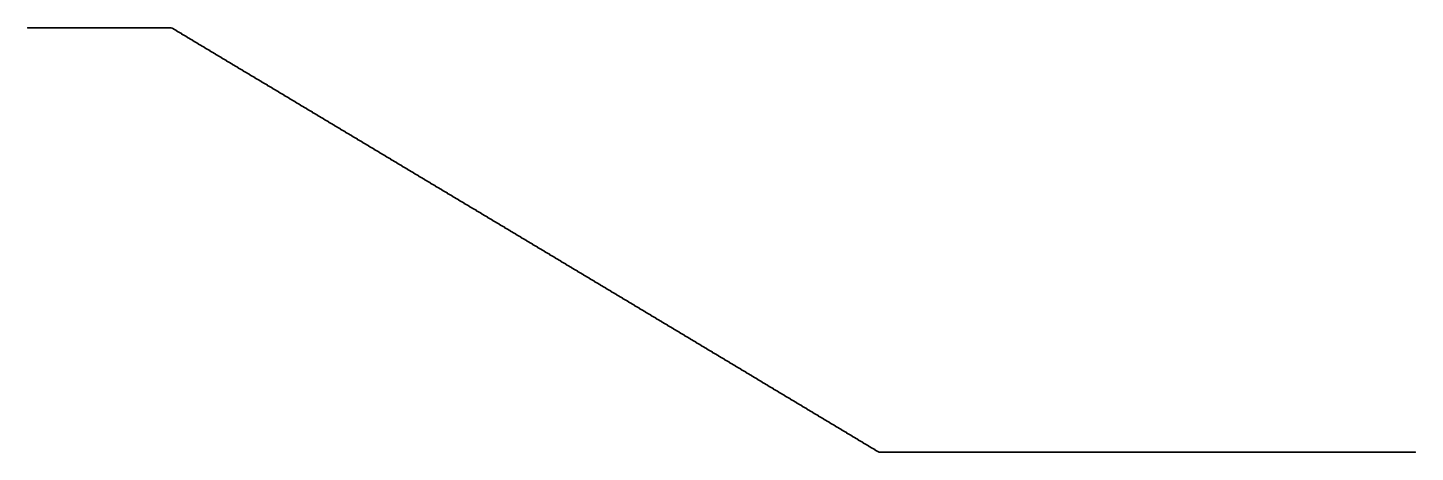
# Model space of a CAD drawing. Header units: metres. Extents: x 0 to 360, y -7 to 11.
# Drawn here: x 202.5 to 224.99, y -6.89 to 0 of the extents above; entities that cross this region are included whole.
import ezdxf

# ---------------------------------------------------------------- set-up
doc = ezdxf.new("R2010")
doc.units = ezdxf.units.M

msp = doc.modelspace()

# ---------------------------------------------------------------- linework, layer by layer
for p in [(202.501, 0), (202.511, 0), (202.521, 0), (202.531, 0), (202.541, 0), (202.551, 0), (202.561, 0), (202.571, 0), (202.581, 0), (202.591, 0), (202.601, 0), (202.611, 0), (202.621, 0), (202.631, 0), (202.641, 0), (202.651, 0), (202.661, 0), (202.671, 0), (202.681, 0), (202.691, 0), (202.701, 0), (202.711, 0), (202.721, 0), (202.731, 0), (202.741, 0), (202.751, 0), (202.761, 0), (202.771, 0), (202.781, 0), (202.791, 0), (202.801, 0), (202.811, 0), (202.821, 0), (202.831, 0), (202.841, 0), (202.851, 0), (202.861, 0), (202.871, 0), (202.881, 0), (202.891, 0), (202.901, 0), (202.911, 0), (202.921, 0), (202.931, 0), (202.941, 0), (202.951, 0), (202.961, 0), (202.971, 0), (202.981, 0), (202.991, 0), (203.001, 0), (203.011, 0), (203.021, 0), (203.031, 0), (203.041, 0), (203.051, 0), (203.061, 0), (203.071, 0), (203.081, 0), (203.091, 0), (203.101, 0), (203.111, 0), (203.121, 0), (203.131, 0), (203.141, 0), (203.151, 0), (203.161, 0), (203.171, 0), (203.181, 0), (203.191, 0), (203.201, 0), (203.211, 0), (203.221, 0), (203.231, 0), (203.241, 0), (203.251, 0), (203.261, 0), (203.271, 0), (203.281, 0), (203.291, 0), (203.301, 0), (203.311, 0), (203.321, 0), (203.331, 0), (203.341, 0), (203.351, 0), (203.361, 0), (203.371, 0), (203.381, 0), (203.391, 0), (203.401, 0), (203.411, 0), (203.421, 0), (203.431, 0), (203.441, 0), (203.451, 0), (203.461, 0), (203.471, 0), (203.481, 0), (203.491, 0), (203.501, 0), (203.511, 0), (203.521, 0), (203.531, 0), (203.541, 0), (203.551, 0), (203.561, 0), (203.571, 0), (203.581, 0), (203.591, 0), (203.601, 0), (203.611, 0), (203.621, 0), (203.631, 0), (203.641, 0), (203.651, 0), (203.661, 0), (203.671, 0), (203.681, 0), (203.691, 0), (203.701, 0), (203.711, 0), (203.721, 0), (203.731, 0), (203.741, 0), (203.751, 0), (203.761, 0), (203.771, 0), (203.781, 0), (203.791, 0), (203.801, 0), (203.811, 0), (203.821, 0), (203.831, 0), (203.841, 0), (203.851, 0), (203.861, 0), (203.871, 0), (203.881, 0), (203.891, 0), (203.901, 0), (203.911, 0), (203.921, 0), (203.931, 0), (203.941, 0), (203.951, 0), (203.961, 0), (203.971, 0), (203.981, 0), (203.991, 0), (204.001, 0), (204.011, 0), (204.021, 0), (204.031, 0), (204.041, 0), (204.051, 0), (204.061, 0), (204.071, 0), (204.081, 0), (204.091, 0), (204.101, 0), (204.111, 0), (204.121, 0), (204.131, 0), (204.141, 0), (204.151, 0), (204.161, 0), (204.171, 0), (204.181, 0), (204.191, 0), (204.201, 0), (204.211, 0), (204.221, 0), (204.231, 0), (204.241, 0), (204.251, 0), (204.261, 0), (204.271, 0), (204.281, 0), (204.291, 0), (204.301, 0), (204.311, 0), (204.321, 0), (204.331, 0), (204.341, 0), (204.351, 0), (204.361, 0), (204.371, 0), (204.381, 0), (204.391, 0), (204.401, 0), (204.411, 0), (204.421, 0), (204.431, 0), (204.441, 0), (204.451, 0), (204.461, 0), (204.471, 0), (204.481, 0), (204.491, 0), (204.501, 0), (204.511, 0), (204.521, 0), (204.531, 0), (204.541, 0), (204.551, 0), (204.561, 0), (204.571, 0), (204.581, 0), (204.591, 0), (204.601, 0), (204.611, 0), (204.621, 0), (204.631, 0), (204.641, 0), (204.651, 0), (204.661, 0), (204.671, 0), (204.681, 0), (204.691, 0), (204.701, 0), (204.711, 0), (204.721, 0), (204.731, 0), (204.741, 0), (204.751, 0), (204.761, 0), (204.771, 0), (204.781, 0), (204.791, 0), (204.801, 0), (204.811, 0), (204.821, -0.002), (204.841, -0.006), (204.851, -0.011), (204.861, -0.018), (204.871, -0.024), (204.881, -0.03), (204.891, -0.036), (204.901, -0.042), (204.911, -0.048), (204.921, -0.054), (204.931, -0.06), (204.941, -0.066), (204.951, -0.072), (204.961, -0.078), (204.971, -0.084), (204.981, -0.09), (204.991, -0.096), (205.001, -0.102), (205.011, -0.108), (205.021, -0.114), (205.031, -0.12), (205.041, -0.126), (205.051, -0.132), (205.061, -0.138), (205.071, -0.144), (205.081, -0.15), (205.091, -0.156), (205.101, -0.162), (205.111, -0.168), (205.121, -0.174), (205.131, -0.18), (205.141, -0.186), (205.151, -0.192), (205.161, -0.198), (205.171, -0.204), (205.181, -0.21), (205.191, -0.216), (205.201, -0.222), (205.211, -0.228), (205.221, -0.234), (205.23, -0.24), (205.24, -0.246), (205.25, -0.252), (205.26, -0.258), (205.27, -0.264), (205.28, -0.27), (205.29, -0.276), (205.3, -0.282), (205.31, -0.288), (205.32, -0.294), (205.33, -0.3), (205.34, -0.306), (205.35, -0.312), (205.36, -0.318), (205.37, -0.324), (205.38, -0.33), (205.39, -0.336), (205.4, -0.342), (205.41, -0.348), (205.42, -0.354), (205.43, -0.36), (205.44, -0.366), (205.45, -0.372), (205.46, -0.378), (205.47, -0.384), (205.48, -0.39), (205.49, -0.396), (205.5, -0.402), (205.51, -0.408), (205.52, -0.414), (205.53, -0.42), (205.54, -0.426), (205.55, -0.432), (205.56, -0.438), (205.57, -0.444), (205.58, -0.45), (205.59, -0.456), (205.6, -0.462), (205.61, -0.468), (205.62, -0.474), (205.63, -0.48), (205.64, -0.486), (205.65, -0.492), (205.66, -0.498), (205.67, -0.504), (205.68, -0.51), (205.69, -0.516), (205.7, -0.522), (205.71, -0.528), (205.72, -0.534), (205.73, -0.54), (205.74, -0.546), (205.75, -0.552), (205.76, -0.558), (205.77, -0.564), (205.78, -0.57), (205.79, -0.576), (205.8, -0.582), (205.81, -0.588), (205.82, -0.594), (205.83, -0.6), (205.84, -0.606), (205.85, -0.612), (205.86, -0.618), (205.87, -0.624), (205.88, -0.63), (205.89, -0.636), (205.9, -0.642), (205.91, -0.648), (205.92, -0.654), (205.93, -0.66), (205.94, -0.666), (205.95, -0.672), (205.96, -0.678), (205.97, -0.684), (205.98, -0.69), (205.99, -0.696), (206, -0.702), (206.01, -0.708), (206.02, -0.714), (206.03, -0.72), (206.04, -0.726), (206.05, -0.732), (206.06, -0.738), (206.07, -0.744), (206.08, -0.75), (206.09, -0.756), (206.1, -0.762), (206.11, -0.768), (206.12, -0.774), (206.13, -0.78), (206.14, -0.786), (206.15, -0.792), (206.16, -0.798), (206.17, -0.804), (206.18, -0.81), (206.19, -0.816), (206.2, -0.822), (206.21, -0.828), (206.22, -0.834), (206.23, -0.84), (206.24, -0.845), (206.25, -0.851), (206.26, -0.857), (206.27, -0.863), (206.28, -0.869), (206.29, -0.875), (206.3, -0.881), (206.31, -0.887), (206.32, -0.893), (206.33, -0.899), (206.34, -0.905), (206.35, -0.911), (206.36, -0.917), (206.37, -0.923), (206.38, -0.929), (206.39, -0.935), (206.4, -0.941), (206.41, -0.947), (206.42, -0.953), (206.43, -0.959), (206.44, -0.965), (206.45, -0.971), (206.46, -0.977), (206.47, -0.983), (206.48, -0.989), (206.49, -0.995), (206.5, -1.001), (206.51, -1.007), (206.52, -1.013), (206.53, -1.019), (206.54, -1.025), (206.55, -1.031), (206.56, -1.037), (206.57, -1.043), (206.58, -1.049), (206.59, -1.055), (206.6, -1.061), (206.61, -1.067), (206.62, -1.073), (206.63, -1.079), (206.64, -1.085), (206.65, -1.091), (206.66, -1.097), (206.67, -1.103), (206.68, -1.109), (206.69, -1.115), (206.7, -1.121), (206.71, -1.127), (206.72, -1.133), (206.73, -1.139), (206.74, -1.145), (206.75, -1.151), (206.76, -1.157), (206.77, -1.163), (206.78, -1.169), (206.79, -1.175), (206.8, -1.181), (206.81, -1.187), (206.82, -1.193), (206.83, -1.199), (206.84, -1.205), (206.85, -1.211), (206.86, -1.217), (206.87, -1.223), (206.879, -1.229), (206.889, -1.235), (206.899, -1.241), (206.909, -1.247), (206.919, -1.253), (206.929, -1.259), (206.939, -1.265), (206.949, -1.271), (206.959, -1.277), (206.969, -1.283), (206.979, -1.289), (206.989, -1.295), (206.999, -1.301), (207.009, -1.307), (207.019, -1.313), (207.029, -1.319), (207.039, -1.325), (207.049, -1.331), (207.059, -1.337), (207.069, -1.343), (207.079, -1.349), (207.089, -1.355), (207.099, -1.361), (207.109, -1.367), (207.119, -1.373), (207.129, -1.379), (207.139, -1.385), (207.149, -1.391), (207.159, -1.397), (207.169, -1.403), (207.179, -1.409), (207.189, -1.415), (207.199, -1.421), (207.209, -1.427), (207.219, -1.433), (207.229, -1.439), (207.239, -1.445), (207.249, -1.451), (207.259, -1.457), (207.269, -1.463), (207.279, -1.469), (207.289, -1.475), (207.299, -1.481), (207.309, -1.487), (207.319, -1.493), (207.329, -1.499), (207.339, -1.505), (207.349, -1.511), (207.359, -1.517), (207.369, -1.523), (207.379, -1.529), (207.389, -1.535), (207.399, -1.541), (207.409, -1.547), (207.419, -1.553), (207.429, -1.559), (207.439, -1.565), (207.449, -1.571), (207.459, -1.577), (207.469, -1.583), (207.479, -1.589), (207.489, -1.595), (207.499, -1.601), (207.509, -1.607), (207.519, -1.613), (207.529, -1.619), (207.539, -1.625), (207.549, -1.631), (207.559, -1.637), (207.569, -1.643), (207.579, -1.649), (207.589, -1.655), (207.599, -1.661), (207.609, -1.667), (207.619, -1.673), (207.629, -1.679), (207.639, -1.685), (207.649, -1.691), (207.659, -1.697), (207.669, -1.703), (207.679, -1.709), (207.689, -1.715), (207.699, -1.721), (207.709, -1.727), (207.719, -1.733), (207.729, -1.739), (207.739, -1.745), (207.749, -1.751), (207.759, -1.757), (207.769, -1.763), (207.779, -1.769), (207.789, -1.775), (207.799, -1.781), (207.809, -1.787), (207.819, -1.793), (207.829, -1.799), (207.839, -1.805), (207.849, -1.811), (207.859, -1.817), (207.869, -1.823), (207.879, -1.829), (207.889, -1.835), (207.899, -1.841), (207.909, -1.847), (207.919, -1.853), (207.929, -1.859), (207.939, -1.865), (207.949, -1.871), (207.959, -1.877), (207.969, -1.883), (207.979, -1.889), (207.989, -1.895), (207.999, -1.901), (208.009, -1.907), (208.019, -1.913), (208.029, -1.919), (208.039, -1.925), (208.049, -1.931), (208.059, -1.937), (208.069, -1.943), (208.079, -1.949), (208.089, -1.955), (208.099, -1.961), (208.109, -1.967), (208.119, -1.973), (208.129, -1.979), (208.139, -1.985), (208.149, -1.991), (208.159, -1.997), (208.169, -2.003), (208.179, -2.009), (208.189, -2.015), (208.199, -2.021), (208.209, -2.027), (208.219, -2.033), (208.229, -2.039), (208.239, -2.045), (208.249, -2.051), (208.259, -2.057), (208.269, -2.063), (208.279, -2.069), (208.289, -2.075), (208.299, -2.081), (208.309, -2.087), (208.319, -2.093), (208.329, -2.099), (208.339, -2.105), (208.349, -2.111), (208.359, -2.117), (208.369, -2.123), (208.379, -2.129), (208.389, -2.135), (208.399, -2.141), (208.409, -2.147), (208.419, -2.153), (208.428, -2.159), (208.438, -2.165), (208.448, -2.171), (208.458, -2.177), (208.468, -2.183), (208.478, -2.189), (208.488, -2.195), (208.498, -2.201), (208.508, -2.207), (208.518, -2.213), (208.528, -2.219), (208.538, -2.225), (208.548, -2.231), (208.558, -2.237), (208.568, -2.243), (208.578, -2.249), (208.588, -2.255), (208.598, -2.261), (208.608, -2.267), (208.618, -2.273), (208.628, -2.279), (208.638, -2.285), (208.648, -2.291), (208.658, -2.297), (208.668, -2.303), (208.678, -2.309), (208.688, -2.315), (208.698, -2.321), (208.708, -2.327), (208.718, -2.333), (208.728, -2.339), (208.738, -2.345), (208.748, -2.351), (208.758, -2.357), (208.768, -2.363), (208.778, -2.369), (208.788, -2.375), (208.798, -2.381), (208.808, -2.387), (208.818, -2.393), (208.828, -2.399), (208.838, -2.405), (208.848, -2.411), (208.858, -2.417), (208.868, -2.423), (208.878, -2.429), (208.888, -2.435), (208.898, -2.441), (208.908, -2.447), (208.918, -2.453), (208.928, -2.459), (208.938, -2.465), (208.948, -2.471), (208.958, -2.477), (208.968, -2.483), (208.978, -2.489), (208.988, -2.495), (208.998, -2.501), (209.008, -2.507), (209.018, -2.513), (209.028, -2.519), (209.038, -2.525), (209.048, -2.531), (209.058, -2.537), (209.068, -2.543), (209.078, -2.549), (209.088, -2.555), (209.098, -2.561), (209.108, -2.567), (209.118, -2.573), (209.128, -2.579), (209.138, -2.585), (209.148, -2.591), (209.158, -2.597), (209.168, -2.603), (209.178, -2.609), (209.188, -2.615), (209.198, -2.621), (209.208, -2.627), (209.218, -2.633), (209.228, -2.639), (209.238, -2.645), (209.248, -2.651), (209.258, -2.657), (209.268, -2.663), (209.278, -2.669), (209.288, -2.675), (209.298, -2.681), (209.308, -2.687), (209.318, -2.693), (209.328, -2.699), (209.338, -2.705), (209.348, -2.711), (209.358, -2.717), (209.368, -2.723), (209.378, -2.729), (209.388, -2.735), (209.398, -2.741), (209.408, -2.747), (209.418, -2.753), (209.428, -2.759), (209.438, -2.765), (209.448, -2.771), (209.458, -2.777), (209.468, -2.783), (209.478, -2.789), (209.488, -2.795), (209.498, -2.801), (209.508, -2.807), (209.518, -2.813), (209.528, -2.819), (209.538, -2.825), (209.548, -2.831), (209.558, -2.837), (209.568, -2.843), (209.578, -2.849), (209.588, -2.855), (209.598, -2.861), (209.608, -2.867), (209.618, -2.873), (209.628, -2.879), (209.638, -2.885), (209.648, -2.891), (209.658, -2.897), (209.668, -2.903), (209.678, -2.909), (209.688, -2.915), (209.698, -2.921), (209.708, -2.927), (209.718, -2.933), (209.728, -2.939), (209.738, -2.944), (209.748, -2.95), (209.758, -2.956), (209.768, -2.962), (209.778, -2.968), (209.788, -2.974), (209.798, -2.98), (209.808, -2.986), (209.818, -2.992), (209.828, -2.998), (209.838, -3.004), (209.847, -3.01), (209.857, -3.016), (209.867, -3.022), (209.877, -3.028), (209.887, -3.034), (209.897, -3.04), (209.907, -3.046), (209.917, -3.052), (209.927, -3.058), (209.937, -3.064), (209.947, -3.07), (209.957, -3.076), (209.967, -3.082), (209.977, -3.088), (209.987, -3.094), (209.997, -3.1), (210.007, -3.106), (210.017, -3.112), (210.027, -3.118), (210.037, -3.124), (210.047, -3.13), (210.057, -3.136), (210.067, -3.142), (210.077, -3.148), (210.087, -3.154), (210.097, -3.16), (210.107, -3.166), (210.117, -3.172), (210.127, -3.178), (210.137, -3.184), (210.147, -3.19), (210.157, -3.196), (210.167, -3.202), (210.177, -3.208), (210.187, -3.214), (210.197, -3.22), (210.207, -3.226), (210.217, -3.232), (210.227, -3.238), (210.237, -3.244), (210.247, -3.25), (210.257, -3.256), (210.267, -3.262), (210.277, -3.268), (210.287, -3.274), (210.297, -3.28), (210.307, -3.286), (210.317, -3.292), (210.327, -3.298), (210.337, -3.304), (210.347, -3.31), (210.357, -3.316), (210.367, -3.322), (210.377, -3.328), (210.387, -3.334), (210.397, -3.34), (210.407, -3.346), (210.417, -3.352), (210.427, -3.358), (210.437, -3.364), (210.447, -3.37), (210.457, -3.376), (210.467, -3.382), (210.477, -3.388), (210.487, -3.394), (210.497, -3.4), (210.507, -3.406), (210.517, -3.412), (210.527, -3.418), (210.537, -3.424), (210.547, -3.43), (210.557, -3.436), (210.567, -3.442), (210.577, -3.448), (210.587, -3.454), (210.597, -3.46), (210.607, -3.466), (210.617, -3.472), (210.627, -3.478), (210.637, -3.484), (210.647, -3.49), (210.657, -3.496), (210.667, -3.502), (210.677, -3.508), (210.687, -3.514), (210.697, -3.52), (210.707, -3.526), (210.717, -3.532), (210.727, -3.538), (210.737, -3.544), (210.747, -3.55), (210.757, -3.556), (210.767, -3.562), (210.777, -3.568), (210.787, -3.574), (210.797, -3.58), (210.807, -3.586), (210.817, -3.592), (210.827, -3.598), (210.837, -3.604), (210.847, -3.61), (210.857, -3.616), (210.867, -3.622), (210.877, -3.628), (210.887, -3.634), (210.897, -3.64), (210.907, -3.646), (210.917, -3.652), (210.927, -3.658), (210.937, -3.664), (210.947, -3.67), (210.957, -3.676), (210.967, -3.682), (210.977, -3.688), (210.987, -3.694), (210.997, -3.7), (211.007, -3.706), (211.017, -3.712), (211.027, -3.718), (211.037, -3.724), (211.047, -3.73), (211.057, -3.736), (211.067, -3.742), (211.077, -3.748), (211.087, -3.754), (211.097, -3.76), (211.107, -3.766), (211.117, -3.772), (211.127, -3.778), (211.136, -3.784), (211.146, -3.79), (211.156, -3.796), (211.166, -3.802), (211.176, -3.808), (211.186, -3.814), (211.196, -3.82), (211.206, -3.826), (211.216, -3.832), (211.226, -3.838), (211.236, -3.844), (211.246, -3.85), (211.256, -3.856), (211.266, -3.862), (211.276, -3.868), (211.286, -3.874), (211.296, -3.88), (211.306, -3.886), (211.316, -3.892), (211.326, -3.898), (211.336, -3.904), (211.346, -3.91), (211.356, -3.916), (211.366, -3.922), (211.376, -3.928), (211.386, -3.934), (211.396, -3.94), (211.406, -3.946), (211.416, -3.952), (211.426, -3.958), (211.436, -3.964), (211.446, -3.97), (211.456, -3.976), (211.466, -3.982), (211.476, -3.988), (211.486, -3.994), (211.496, -4), (211.506, -4.006), (211.516, -4.012), (211.526, -4.018), (211.536, -4.024), (211.546, -4.03), (211.556, -4.036), (211.566, -4.042), (211.576, -4.048), (211.586, -4.054), (211.596, -4.06), (211.606, -4.066), (211.616, -4.072), (211.626, -4.078), (211.636, -4.084), (211.646, -4.09), (211.656, -4.096), (211.666, -4.102), (211.676, -4.108), (211.686, -4.114), (211.696, -4.12), (211.706, -4.126), (211.716, -4.132), (211.726, -4.138), (211.736, -4.144), (211.746, -4.15), (211.756, -4.156), (211.766, -4.162), (211.776, -4.168), (211.786, -4.174), (211.796, -4.18), (211.806, -4.186), (211.816, -4.192), (211.826, -4.198), (211.836, -4.204), (211.846, -4.21), (211.856, -4.216), (211.866, -4.222), (211.876, -4.228), (211.886, -4.234), (211.896, -4.24), (211.906, -4.246), (211.916, -4.252), (211.926, -4.258), (211.936, -4.264), (211.946, -4.27), (211.956, -4.276), (211.966, -4.282), (211.976, -4.288), (211.986, -4.294), (211.996, -4.3), (212.006, -4.306), (212.016, -4.312), (212.026, -4.318), (212.036, -4.324), (212.046, -4.33), (212.056, -4.336), (212.066, -4.342), (212.076, -4.348), (212.086, -4.354), (212.096, -4.36), (212.106, -4.366), (212.116, -4.372), (212.126, -4.378), (212.136, -4.384), (212.146, -4.39), (212.156, -4.396), (212.166, -4.402), (212.176, -4.408), (212.186, -4.414), (212.196, -4.42), (212.206, -4.426), (212.216, -4.432), (212.226, -4.438), (212.236, -4.444), (212.246, -4.45), (212.256, -4.456), (212.266, -4.462), (212.276, -4.468), (212.286, -4.474), (212.295, -4.48), (212.305, -4.486), (212.315, -4.492), (212.325, -4.498), (212.335, -4.504), (212.345, -4.51), (212.355, -4.516), (212.365, -4.522), (212.375, -4.528), (212.385, -4.534), (212.395, -4.54), (212.405, -4.546), (212.415, -4.552), (212.425, -4.558), (212.435, -4.564), (212.445, -4.57), (212.455, -4.576), (212.465, -4.582), (212.475, -4.588), (212.485, -4.594), (212.495, -4.6), (212.505, -4.606), (212.515, -4.612), (212.525, -4.618), (212.535, -4.624), (212.545, -4.63), (212.555, -4.636), (212.565, -4.642), (212.575, -4.648), (212.585, -4.654), (212.595, -4.66), (212.605, -4.666), (212.615, -4.672), (212.625, -4.678), (212.635, -4.684), (212.645, -4.69), (212.655, -4.696), (212.665, -4.702), (212.675, -4.708), (212.685, -4.714), (212.695, -4.72), (212.705, -4.726), (212.715, -4.732), (212.725, -4.738), (212.735, -4.744), (212.745, -4.75), (212.755, -4.756), (212.765, -4.762), (212.775, -4.768), (212.785, -4.774), (212.795, -4.78), (212.805, -4.786), (212.815, -4.792), (212.825, -4.798), (212.835, -4.804), (212.845, -4.81), (212.855, -4.816), (212.865, -4.822), (212.875, -4.828), (212.885, -4.834), (212.895, -4.84), (212.905, -4.846), (212.915, -4.852), (212.925, -4.858), (212.935, -4.864), (212.945, -4.87), (212.955, -4.876), (212.965, -4.882), (212.975, -4.888), (212.985, -4.894), (212.995, -4.9), (213.005, -4.906), (213.015, -4.912), (213.025, -4.918), (213.035, -4.924), (213.045, -4.93), (213.055, -4.936), (213.065, -4.942), (213.075, -4.948), (213.085, -4.954), (213.095, -4.96), (213.105, -4.966), (213.115, -4.972), (213.125, -4.978), (213.135, -4.984), (213.145, -4.99), (213.155, -4.996), (213.165, -5.002), (213.175, -5.008), (213.185, -5.014), (213.195, -5.02), (213.205, -5.026), (213.215, -5.032), (213.225, -5.038), (213.235, -5.044), (213.245, -5.05), (213.255, -5.056), (213.265, -5.062), (213.275, -5.068), (213.285, -5.074), (213.295, -5.08), (213.305, -5.086), (213.315, -5.092), (213.325, -5.098), (213.335, -5.104), (213.344, -5.11), (213.354, -5.116), (213.364, -5.122), (213.374, -5.128), (213.384, -5.134), (213.394, -5.14), (213.404, -5.146), (213.414, -5.152), (213.424, -5.158), (213.434, -5.164), (213.444, -5.17), (213.454, -5.176), (213.464, -5.182), (213.474, -5.188), (213.484, -5.194), (213.494, -5.2), (213.504, -5.206), (213.514, -5.212), (213.524, -5.218), (213.534, -5.224), (213.544, -5.23), (213.554, -5.236), (213.564, -5.242), (213.574, -5.248), (213.584, -5.254), (213.594, -5.26), (213.604, -5.266), (213.614, -5.272), (213.624, -5.278), (213.634, -5.284), (213.644, -5.29), (213.654, -5.296), (213.664, -5.302), (213.674, -5.308), (213.684, -5.314), (213.694, -5.32), (213.704, -5.326), (213.714, -5.332), (213.724, -5.338), (213.734, -5.344), (213.744, -5.35), (213.754, -5.356), (213.764, -5.362), (213.774, -5.368), (213.784, -5.374), (213.794, -5.38), (213.804, -5.386), (213.814, -5.392), (213.824, -5.398), (213.834, -5.404), (213.844, -5.41), (213.854, -5.416), (213.864, -5.422), (213.874, -5.428), (213.884, -5.434), (213.894, -5.44), (213.904, -5.446), (213.914, -5.452), (213.924, -5.458), (213.934, -5.464), (213.944, -5.47), (213.954, -5.476), (213.964, -5.482), (213.974, -5.488), (213.984, -5.494), (213.994, -5.5), (214.004, -5.506), (214.014, -5.512), (214.024, -5.518), (214.034, -5.524), (214.044, -5.53), (214.054, -5.536), (214.064, -5.542), (214.074, -5.548), (214.084, -5.554), (214.094, -5.56), (214.104, -5.566), (214.114, -5.572), (214.124, -5.578), (214.134, -5.584), (214.144, -5.59), (214.154, -5.596), (214.164, -5.602), (214.174, -5.608), (214.184, -5.614), (214.194, -5.62), (214.204, -5.626), (214.214, -5.632), (214.224, -5.638), (214.234, -5.644), (214.244, -5.65), (214.254, -5.656), (214.264, -5.662), (214.274, -5.668), (214.284, -5.674), (214.293, -5.68), (214.303, -5.686), (214.313, -5.692), (214.323, -5.698), (214.333, -5.704), (214.343, -5.71), (214.353, -5.716), (214.363, -5.722), (214.373, -5.729), (214.383, -5.735), (214.393, -5.741), (214.403, -5.747), (214.413, -5.753), (214.423, -5.759), (214.433, -5.765), (214.443, -5.771), (214.453, -5.777), (214.463, -5.783), (214.473, -5.789), (214.483, -5.795), (214.493, -5.801), (214.503, -5.807), (214.513, -5.813), (214.523, -5.819), (214.533, -5.825), (214.543, -5.831), (214.553, -5.837), (214.563, -5.843), (214.573, -5.849), (214.583, -5.855), (214.593, -5.861), (214.603, -5.867), (214.613, -5.873), (214.623, -5.879), (214.633, -5.885), (214.643, -5.891), (214.653, -5.897), (214.663, -5.903), (214.673, -5.909), (214.683, -5.915), (214.693, -5.921), (214.703, -5.927), (214.713, -5.933), (214.723, -5.939), (214.733, -5.945), (214.743, -5.951), (214.753, -5.957), (214.763, -5.963), (214.773, -5.969), (214.783, -5.975), (214.793, -5.981), (214.803, -5.987), (214.813, -5.993), (214.823, -5.999), (214.833, -6.005), (214.843, -6.011), (214.853, -6.017), (214.863, -6.023), (214.873, -6.029), (214.883, -6.035), (214.893, -6.041), (214.903, -6.047), (214.913, -6.053), (214.923, -6.059), (214.933, -6.065), (214.943, -6.071), (214.953, -6.077), (214.963, -6.083), (214.973, -6.089), (214.983, -6.095), (214.993, -6.101), (215.003, -6.107), (215.013, -6.113), (215.023, -6.119), (215.033, -6.125), (215.043, -6.131), (215.053, -6.137), (215.063, -6.143), (215.073, -6.149), (215.083, -6.155), (215.093, -6.161), (215.103, -6.167), (215.113, -6.173), (215.123, -6.179), (215.133, -6.185), (215.143, -6.191), (215.153, -6.197), (215.163, -6.203), (215.172, -6.209), (215.182, -6.215), (215.192, -6.221), (215.202, -6.227), (215.212, -6.233), (215.222, -6.239), (215.232, -6.245), (215.242, -6.251), (215.252, -6.257), (215.262, -6.263), (215.272, -6.269), (215.282, -6.275), (215.292, -6.281), (215.302, -6.287), (215.312, -6.293), (215.322, -6.299), (215.332, -6.305), (215.342, -6.311), (215.352, -6.317), (215.362, -6.323), (215.372, -6.329), (215.382, -6.335), (215.392, -6.341), (215.402, -6.347), (215.412, -6.353), (215.422, -6.359), (215.432, -6.365), (215.442, -6.371), (215.452, -6.377), (215.462, -6.383), (215.472, -6.389), (215.482, -6.395), (215.492, -6.401), (215.502, -6.407), (215.512, -6.413), (215.522, -6.419), (215.532, -6.425), (215.542, -6.431), (215.552, -6.437), (215.562, -6.443), (215.572, -6.449), (215.582, -6.455), (215.592, -6.461), (215.602, -6.467), (215.612, -6.473), (215.622, -6.479), (215.632, -6.485), (215.642, -6.491), (215.652, -6.497), (215.662, -6.503), (215.672, -6.509), (215.682, -6.515), (215.692, -6.521), (215.702, -6.527), (215.712, -6.533), (215.722, -6.539), (215.732, -6.545), (215.742, -6.551), (215.752, -6.557), (215.762, -6.563), (215.772, -6.569), (215.782, -6.575), (215.792, -6.581), (215.802, -6.587), (215.812, -6.593), (215.822, -6.599), (215.832, -6.605), (215.842, -6.611), (215.852, -6.617), (215.862, -6.623), (215.872, -6.629), (215.882, -6.635), (215.892, -6.641), (215.902, -6.647), (215.912, -6.653), (215.922, -6.659), (215.932, -6.665), (215.942, -6.671), (215.952, -6.677), (215.962, -6.683), (215.971, -6.689), (215.981, -6.695), (215.991, -6.701), (216.001, -6.707), (216.011, -6.713), (216.021, -6.719), (216.031, -6.725), (216.041, -6.731), (216.051, -6.737), (216.061, -6.743), (216.071, -6.749), (216.081, -6.755), (216.091, -6.761), (216.101, -6.767), (216.111, -6.773), (216.121, -6.779), (216.131, -6.785), (216.141, -6.791), (216.151, -6.797), (216.161, -6.803), (216.171, -6.809), (216.181, -6.815), (216.191, -6.821), (216.201, -6.827), (216.211, -6.833), (216.221, -6.839), (216.231, -6.845), (216.241, -6.851), (216.251, -6.857), (216.261, -6.863), (216.271, -6.869), (216.281, -6.875), (216.291, -6.88), (216.301, -6.884), (216.301, -6.886), (216.311, -6.887), (216.321, -6.887), (216.331, -6.887), (216.341, -6.887), (216.351, -6.887), (216.361, -6.887), (216.371, -6.887), (216.381, -6.887), (216.391, -6.887), (216.401, -6.887), (216.411, -6.887), (216.421, -6.887), (216.431, -6.887), (216.441, -6.887), (216.451, -6.887), (216.461, -6.887), (216.471, -6.887), (216.481, -6.887), (216.491, -6.887), (216.501, -6.887), (216.511, -6.887), (216.521, -6.887), (216.531, -6.887), (216.541, -6.887), (216.551, -6.887), (216.561, -6.887), (216.571, -6.887), (216.581, -6.887), (216.591, -6.887), (216.601, -6.887), (216.611, -6.887), (216.621, -6.887), (216.631, -6.887), (216.641, -6.887), (216.651, -6.887), (216.661, -6.887), (216.671, -6.887), (216.681, -6.887), (216.691, -6.887), (216.701, -6.887), (216.711, -6.887), (216.721, -6.887), (216.731, -6.887), (216.741, -6.887), (216.751, -6.887), (216.761, -6.887), (216.771, -6.887), (216.781, -6.887), (216.791, -6.887), (216.801, -6.887), (216.811, -6.887), (216.821, -6.887), (216.831, -6.887), (216.841, -6.887), (216.851, -6.887), (216.861, -6.887), (216.871, -6.887), (216.881, -6.887), (216.891, -6.887), (216.901, -6.887), (216.911, -6.887), (216.921, -6.887), (216.931, -6.887), (216.941, -6.887), (216.951, -6.887), (216.961, -6.887), (216.971, -6.887), (216.981, -6.887), (216.991, -6.887), (217.001, -6.887), (217.011, -6.887), (217.021, -6.887), (217.031, -6.887), (217.04, -6.887), (217.05, -6.887), (217.06, -6.887), (217.07, -6.887), (217.08, -6.887), (217.09, -6.887), (217.1, -6.887), (217.11, -6.887), (217.12, -6.887), (217.13, -6.887), (217.14, -6.887), (217.15, -6.887), (217.16, -6.887), (217.17, -6.887), (217.18, -6.887), (217.19, -6.887), (217.2, -6.887), (217.21, -6.887), (217.22, -6.887), (217.23, -6.887), (217.24, -6.887), (217.25, -6.887), (217.26, -6.887), (217.27, -6.887), (217.28, -6.887), (217.29, -6.887), (217.3, -6.887), (217.31, -6.887), (217.32, -6.887), (217.33, -6.887), (217.34, -6.887), (217.35, -6.887), (217.36, -6.887), (217.37, -6.887), (217.38, -6.887), (217.39, -6.887), (217.4, -6.887), (217.41, -6.887), (217.42, -6.887), (217.43, -6.887), (217.44, -6.887), (217.45, -6.887), (217.46, -6.887), (217.47, -6.887), (217.48, -6.887), (217.49, -6.887), (217.5, -6.887), (217.51, -6.887), (217.52, -6.887), (217.53, -6.887), (217.54, -6.887), (217.55, -6.887), (217.56, -6.887), (217.57, -6.887), (217.58, -6.887), (217.59, -6.887), (217.6, -6.887), (217.61, -6.887), (217.62, -6.887), (217.63, -6.887), (217.64, -6.887), (217.65, -6.887), (217.66, -6.887), (217.67, -6.887), (217.68, -6.887), (217.69, -6.887), (217.7, -6.887), (217.71, -6.887), (217.72, -6.887), (217.73, -6.887), (217.74, -6.887), (217.75, -6.887), (217.76, -6.887), (217.77, -6.887), (217.78, -6.887), (217.79, -6.887), (217.8, -6.887), (217.81, -6.887), (217.82, -6.887), (217.83, -6.887), (217.84, -6.887), (217.85, -6.887), (217.86, -6.887), (217.87, -6.887), (217.88, -6.887), (217.89, -6.887), (217.9, -6.887), (217.91, -6.887), (217.92, -6.887), (217.93, -6.887), (217.94, -6.887), (217.95, -6.887), (217.96, -6.887), (217.97, -6.887), (217.98, -6.887), (217.99, -6.887), (218, -6.887), (218.01, -6.887), (218.02, -6.887), (218.03, -6.887), (218.04, -6.887), (218.05, -6.887), (218.06, -6.887), (218.07, -6.887), (218.08, -6.887), (218.09, -6.887), (218.1, -6.887), (218.11, -6.887), (218.12, -6.887), (218.13, -6.887), (218.14, -6.887), (218.15, -6.887), (218.16, -6.887), (218.17, -6.887), (218.18, -6.887), (218.19, -6.887), (218.2, -6.887), (218.21, -6.887), (218.22, -6.887), (218.23, -6.887), (218.24, -6.887), (218.25, -6.887), (218.26, -6.887), (218.27, -6.887), (218.28, -6.887), (218.29, -6.887), (218.3, -6.887), (218.31, -6.887), (218.319, -6.887), (218.329, -6.887), (218.339, -6.887), (218.349, -6.887), (218.359, -6.887), (218.369, -6.887), (218.379, -6.887), (218.389, -6.887), (218.399, -6.887), (218.409, -6.887), (218.419, -6.887), (218.429, -6.887), (218.439, -6.887), (218.449, -6.887), (218.459, -6.887), (218.469, -6.887), (218.479, -6.887), (218.489, -6.887), (218.499, -6.887), (218.509, -6.887), (218.519, -6.887), (218.529, -6.887), (218.539, -6.887), (218.549, -6.887), (218.559, -6.887), (218.569, -6.887), (218.579, -6.887), (218.589, -6.887), (218.599, -6.887), (218.609, -6.887), (218.619, -6.887), (218.629, -6.887), (218.639, -6.887), (218.649, -6.887), (218.659, -6.887), (218.669, -6.887), (218.679, -6.887), (218.689, -6.887), (218.699, -6.887), (218.709, -6.887), (218.719, -6.887), (218.729, -6.887), (218.739, -6.887), (218.749, -6.887), (218.759, -6.887), (218.769, -6.887), (218.779, -6.887), (218.789, -6.887), (218.799, -6.887), (218.809, -6.887), (218.819, -6.887), (218.829, -6.887), (218.839, -6.887), (218.849, -6.887), (218.859, -6.887), (218.869, -6.887), (218.879, -6.887), (218.889, -6.887), (218.899, -6.887), (218.909, -6.887), (218.919, -6.887), (218.929, -6.887), (218.939, -6.887), (218.949, -6.887), (218.959, -6.887), (218.969, -6.887), (218.979, -6.887), (218.989, -6.887), (218.999, -6.887), (219.009, -6.887), (219.019, -6.887), (219.029, -6.887), (219.039, -6.887), (219.049, -6.887), (219.059, -6.887), (219.069, -6.887), (219.079, -6.887), (219.089, -6.887), (219.099, -6.887), (219.109, -6.887), (219.119, -6.887), (219.129, -6.887), (219.139, -6.887), (219.149, -6.887), (219.159, -6.887), (219.169, -6.887), (219.179, -6.887), (219.189, -6.887), (219.199, -6.887), (219.209, -6.887), (219.219, -6.887), (219.229, -6.887), (219.239, -6.887), (219.249, -6.887), (219.259, -6.887), (219.269, -6.887), (219.279, -6.887), (219.289, -6.887), (219.299, -6.887), (219.309, -6.887), (219.319, -6.887), (219.329, -6.887), (219.339, -6.887), (219.349, -6.887), (219.359, -6.887), (219.369, -6.887), (219.379, -6.887), (219.389, -6.887), (219.399, -6.887), (219.409, -6.887), (219.419, -6.887), (219.429, -6.887), (219.439, -6.887), (219.449, -6.887), (219.459, -6.887), (219.469, -6.887), (219.479, -6.887), (219.489, -6.887), (219.499, -6.887), (219.509, -6.887), (219.519, -6.887), (219.529, -6.887), (219.539, -6.887), (219.549, -6.887), (219.559, -6.887), (219.569, -6.887), (219.579, -6.887), (219.589, -6.887), (219.599, -6.887), (219.608, -6.887), (219.618, -6.887), (219.628, -6.887), (219.638, -6.887), (219.648, -6.887), (219.658, -6.887), (219.668, -6.887), (219.678, -6.887), (219.688, -6.887), (219.698, -6.887), (219.708, -6.887), (219.718, -6.887), (219.728, -6.887), (219.738, -6.887), (219.748, -6.887), (219.758, -6.887), (219.768, -6.887), (219.778, -6.887), (219.788, -6.887), (219.798, -6.887), (219.808, -6.887), (219.818, -6.887), (219.828, -6.887), (219.838, -6.887), (219.848, -6.887), (219.858, -6.887), (219.868, -6.887), (219.878, -6.887), (219.888, -6.887), (219.898, -6.887), (219.908, -6.887), (219.918, -6.887), (219.928, -6.887), (219.938, -6.887), (219.948, -6.887), (219.958, -6.887), (219.968, -6.887), (219.978, -6.887), (219.988, -6.887), (219.998, -6.887), (220.008, -6.887), (220.018, -6.887), (220.028, -6.887), (220.038, -6.887), (220.048, -6.887), (220.058, -6.887), (220.068, -6.887), (220.078, -6.887), (220.088, -6.887), (220.098, -6.887), (220.108, -6.887), (220.118, -6.887), (220.128, -6.887), (220.138, -6.887), (220.148, -6.887), (220.158, -6.887), (220.168, -6.887), (220.178, -6.887), (220.188, -6.887), (220.198, -6.887), (220.208, -6.887), (220.218, -6.887), (220.228, -6.887), (220.238, -6.887), (220.248, -6.887), (220.258, -6.887), (220.268, -6.887), (220.278, -6.887), (220.288, -6.887), (220.298, -6.887), (220.308, -6.887), (220.318, -6.887), (220.328, -6.887), (220.338, -6.887), (220.348, -6.887), (220.358, -6.887), (220.368, -6.887), (220.378, -6.887), (220.388, -6.887), (220.398, -6.887), (220.408, -6.887), (220.418, -6.887), (220.428, -6.887), (220.438, -6.887), (220.448, -6.887), (220.458, -6.887), (220.468, -6.887), (220.478, -6.887), (220.488, -6.887), (220.498, -6.887), (220.508, -6.887), (220.518, -6.887), (220.528, -6.887), (220.538, -6.887), (220.548, -6.887), (220.558, -6.887), (220.568, -6.887), (220.578, -6.887), (220.588, -6.887), (220.598, -6.887), (220.608, -6.887), (220.618, -6.887), (220.628, -6.887), (220.638, -6.887), (220.648, -6.887), (220.658, -6.887), (220.668, -6.887), (220.678, -6.887), (220.688, -6.887), (220.698, -6.887), (220.708, -6.887), (220.718, -6.887), (220.728, -6.887), (220.738, -6.887), (220.748, -6.887), (220.758, -6.887), (220.768, -6.887), (220.778, -6.887), (220.788, -6.887), (220.798, -6.887), (220.808, -6.887), (220.818, -6.887), (220.828, -6.887), (220.838, -6.887), (220.848, -6.887), (220.858, -6.887), (220.868, -6.887), (220.878, -6.887), (220.888, -6.887), (220.897, -6.887), (220.907, -6.887), (220.917, -6.887), (220.927, -6.887), (220.937, -6.887), (220.947, -6.887), (220.957, -6.887), (220.967, -6.887), (220.977, -6.887), (220.987, -6.887), (220.997, -6.887), (221.007, -6.887), (221.017, -6.887), (221.027, -6.887), (221.037, -6.887), (221.047, -6.887), (221.057, -6.887), (221.067, -6.887), (221.077, -6.887), (221.087, -6.887), (221.097, -6.887), (221.107, -6.887), (221.117, -6.887), (221.127, -6.887), (221.137, -6.887), (221.147, -6.887), (221.157, -6.887), (221.167, -6.887), (221.177, -6.887), (221.187, -6.887), (221.197, -6.887), (221.207, -6.887), (221.217, -6.887), (221.227, -6.887), (221.237, -6.887), (221.247, -6.887), (221.257, -6.887), (221.267, -6.887), (221.277, -6.887), (221.287, -6.887), (221.297, -6.887), (221.307, -6.887), (221.317, -6.887), (221.327, -6.887), (221.337, -6.887), (221.347, -6.887), (221.357, -6.887), (221.367, -6.887), (221.377, -6.887), (221.387, -6.887), (221.397, -6.887), (221.407, -6.887), (221.417, -6.887), (221.427, -6.887), (221.437, -6.887), (221.447, -6.887), (221.457, -6.887), (221.467, -6.887), (221.477, -6.887), (221.487, -6.887), (221.497, -6.887), (221.507, -6.887), (221.517, -6.887), (221.527, -6.887), (221.537, -6.887), (221.547, -6.887), (221.557, -6.887), (221.567, -6.887), (221.577, -6.887), (221.587, -6.887), (221.597, -6.887), (221.607, -6.887), (221.617, -6.887), (221.627, -6.887), (221.637, -6.887), (221.647, -6.887), (221.657, -6.887), (221.667, -6.887), (221.677, -6.887), (221.687, -6.887), (221.697, -6.887), (221.707, -6.887), (221.717, -6.887), (221.727, -6.887), (221.737, -6.887), (221.747, -6.887), (221.757, -6.887), (221.767, -6.887), (221.777, -6.887), (221.787, -6.887), (221.797, -6.887), (221.807, -6.887), (221.817, -6.887), (221.827, -6.887), (221.837, -6.887), (221.847, -6.887), (221.857, -6.887), (221.867, -6.887), (221.877, -6.887), (221.887, -6.887), (221.897, -6.887), (221.907, -6.887), (221.917, -6.887), (221.927, -6.887), (221.937, -6.887), (221.947, -6.887), (221.957, -6.887), (221.967, -6.887), (221.977, -6.887), (221.987, -6.887), (221.997, -6.887), (222.007, -6.887), (222.017, -6.887), (222.027, -6.887), (222.037, -6.887), (222.047, -6.887), (222.057, -6.887), (222.067, -6.887), (222.077, -6.887), (222.087, -6.887), (222.097, -6.887), (222.107, -6.887), (222.117, -6.887), (222.127, -6.887), (222.137, -6.887), (222.147, -6.887), (222.157, -6.887), (222.167, -6.887), (222.177, -6.887), (222.186, -6.887), (222.196, -6.887), (222.206, -6.887), (222.216, -6.887), (222.226, -6.887), (222.236, -6.887), (222.246, -6.887), (222.256, -6.887), (222.266, -6.887), (222.276, -6.887), (222.286, -6.887), (222.296, -6.887), (222.306, -6.887), (222.316, -6.887), (222.326, -6.887), (222.336, -6.887), (222.346, -6.887), (222.356, -6.887), (222.366, -6.887), (222.376, -6.887), (222.386, -6.887), (222.396, -6.887), (222.406, -6.887), (222.416, -6.887), (222.426, -6.887), (222.436, -6.887), (222.446, -6.887), (222.456, -6.887), (222.466, -6.887), (222.476, -6.887), (222.486, -6.887), (222.496, -6.887), (222.506, -6.887), (222.516, -6.887), (222.526, -6.887), (222.536, -6.887), (222.546, -6.887), (222.556, -6.887), (222.566, -6.887), (222.576, -6.887), (222.586, -6.887), (222.596, -6.887), (222.606, -6.887), (222.616, -6.887), (222.626, -6.887), (222.636, -6.887), (222.646, -6.887), (222.656, -6.887), (222.666, -6.887), (222.676, -6.887), (222.686, -6.887), (222.696, -6.887), (222.706, -6.887), (222.716, -6.887), (222.726, -6.887), (222.736, -6.887), (222.746, -6.887), (222.756, -6.887), (222.766, -6.887), (222.776, -6.887), (222.786, -6.887), (222.796, -6.887), (222.806, -6.887), (222.816, -6.887), (222.826, -6.887), (222.836, -6.887), (222.846, -6.887), (222.856, -6.887), (222.866, -6.887), (222.876, -6.887), (222.886, -6.887), (222.896, -6.887), (222.906, -6.887), (222.916, -6.887), (222.926, -6.887), (222.936, -6.887), (222.946, -6.887), (222.956, -6.887), (222.966, -6.887), (222.976, -6.887), (222.986, -6.887), (222.996, -6.887), (223.006, -6.887), (223.016, -6.887), (223.026, -6.887), (223.036, -6.887), (223.046, -6.887), (223.056, -6.887), (223.066, -6.887), (223.076, -6.887), (223.086, -6.887), (223.096, -6.887), (223.106, -6.887), (223.116, -6.887), (223.126, -6.887), (223.136, -6.887), (223.146, -6.887), (223.156, -6.887), (223.166, -6.887), (223.176, -6.887), (223.186, -6.887), (223.196, -6.887), (223.206, -6.887), (223.216, -6.887), (223.226, -6.887), (223.236, -6.887), (223.246, -6.887), (223.256, -6.887), (223.266, -6.887), (223.276, -6.887), (223.286, -6.887), (223.296, -6.887), (223.306, -6.887), (223.316, -6.887), (223.326, -6.887), (223.336, -6.887), (223.346, -6.887), (223.356, -6.887), (223.366, -6.887), (223.376, -6.887), (223.386, -6.887), (223.396, -6.887), (223.406, -6.887), (223.416, -6.887), (223.426, -6.887), (223.436, -6.887), (223.446, -6.887), (223.456, -6.887), (223.466, -6.887), (223.475, -6.887), (223.485, -6.887), (223.495, -6.887), (223.505, -6.887), (223.515, -6.887), (223.525, -6.887), (223.535, -6.887), (223.545, -6.887), (223.555, -6.887), (223.565, -6.887), (223.575, -6.887), (223.585, -6.887), (223.595, -6.887), (223.605, -6.887), (223.615, -6.887), (223.625, -6.887), (223.635, -6.887), (223.645, -6.887), (223.655, -6.887), (223.665, -6.887), (223.675, -6.887), (223.685, -6.887), (223.695, -6.887), (223.705, -6.887), (223.715, -6.887), (223.725, -6.887), (223.735, -6.887), (223.745, -6.887), (223.755, -6.887), (223.765, -6.887), (223.775, -6.887), (223.785, -6.887), (223.795, -6.887), (223.805, -6.887), (223.815, -6.887), (223.825, -6.887), (223.835, -6.887), (223.845, -6.887), (223.855, -6.887), (223.865, -6.887), (223.875, -6.887), (223.885, -6.887), (223.895, -6.887), (223.905, -6.887), (223.915, -6.887), (223.925, -6.887), (223.935, -6.887), (223.945, -6.887), (223.955, -6.887), (223.965, -6.887), (223.975, -6.887), (223.985, -6.887), (223.995, -6.887), (224.005, -6.887), (224.015, -6.887), (224.025, -6.887), (224.035, -6.887), (224.045, -6.887), (224.055, -6.887), (224.065, -6.887), (224.075, -6.887), (224.085, -6.887), (224.095, -6.887), (224.105, -6.887), (224.115, -6.887), (224.125, -6.887), (224.135, -6.887), (224.145, -6.887), (224.155, -6.887), (224.165, -6.887), (224.175, -6.887), (224.185, -6.887), (224.195, -6.887), (224.205, -6.887), (224.215, -6.887), (224.225, -6.887), (224.235, -6.887), (224.245, -6.887), (224.255, -6.887), (224.265, -6.887), (224.275, -6.887), (224.285, -6.887), (224.295, -6.887), (224.305, -6.887), (224.315, -6.887), (224.325, -6.887), (224.335, -6.887), (224.345, -6.887), (224.355, -6.887), (224.365, -6.887), (224.375, -6.887), (224.385, -6.887), (224.395, -6.887), (224.405, -6.887), (224.415, -6.887), (224.425, -6.887), (224.435, -6.887), (224.445, -6.887), (224.455, -6.887), (224.465, -6.887), (224.475, -6.887), (224.485, -6.887), (224.495, -6.887), (224.505, -6.887), (224.515, -6.887), (224.525, -6.887), (224.535, -6.887), (224.545, -6.887), (224.555, -6.887), (224.565, -6.887), (224.575, -6.887), (224.585, -6.887), (224.595, -6.887), (224.605, -6.887), (224.615, -6.887), (224.625, -6.887), (224.635, -6.887), (224.645, -6.887), (224.655, -6.887), (224.665, -6.887), (224.675, -6.887), (224.685, -6.887), (224.695, -6.887), (224.705, -6.887), (224.715, -6.887), (224.725, -6.887), (224.735, -6.887), (224.745, -6.887), (224.755, -6.887), (224.764, -6.887), (224.774, -6.887), (224.784, -6.887), (224.794, -6.887), (224.804, -6.887), (224.814, -6.887), (224.824, -6.887), (224.834, -6.887), (224.844, -6.887), (224.854, -6.887), (224.864, -6.887), (224.874, -6.887), (224.884, -6.887), (224.894, -6.887), (224.904, -6.887), (224.914, -6.887), (224.924, -6.887), (224.934, -6.887), (224.944, -6.887), (224.954, -6.887), (224.964, -6.887), (224.974, -6.887), (224.984, -6.887), (224.994, -6.887)]:
    msp.add_point(p)

doc.saveas('drawing.dxf')
